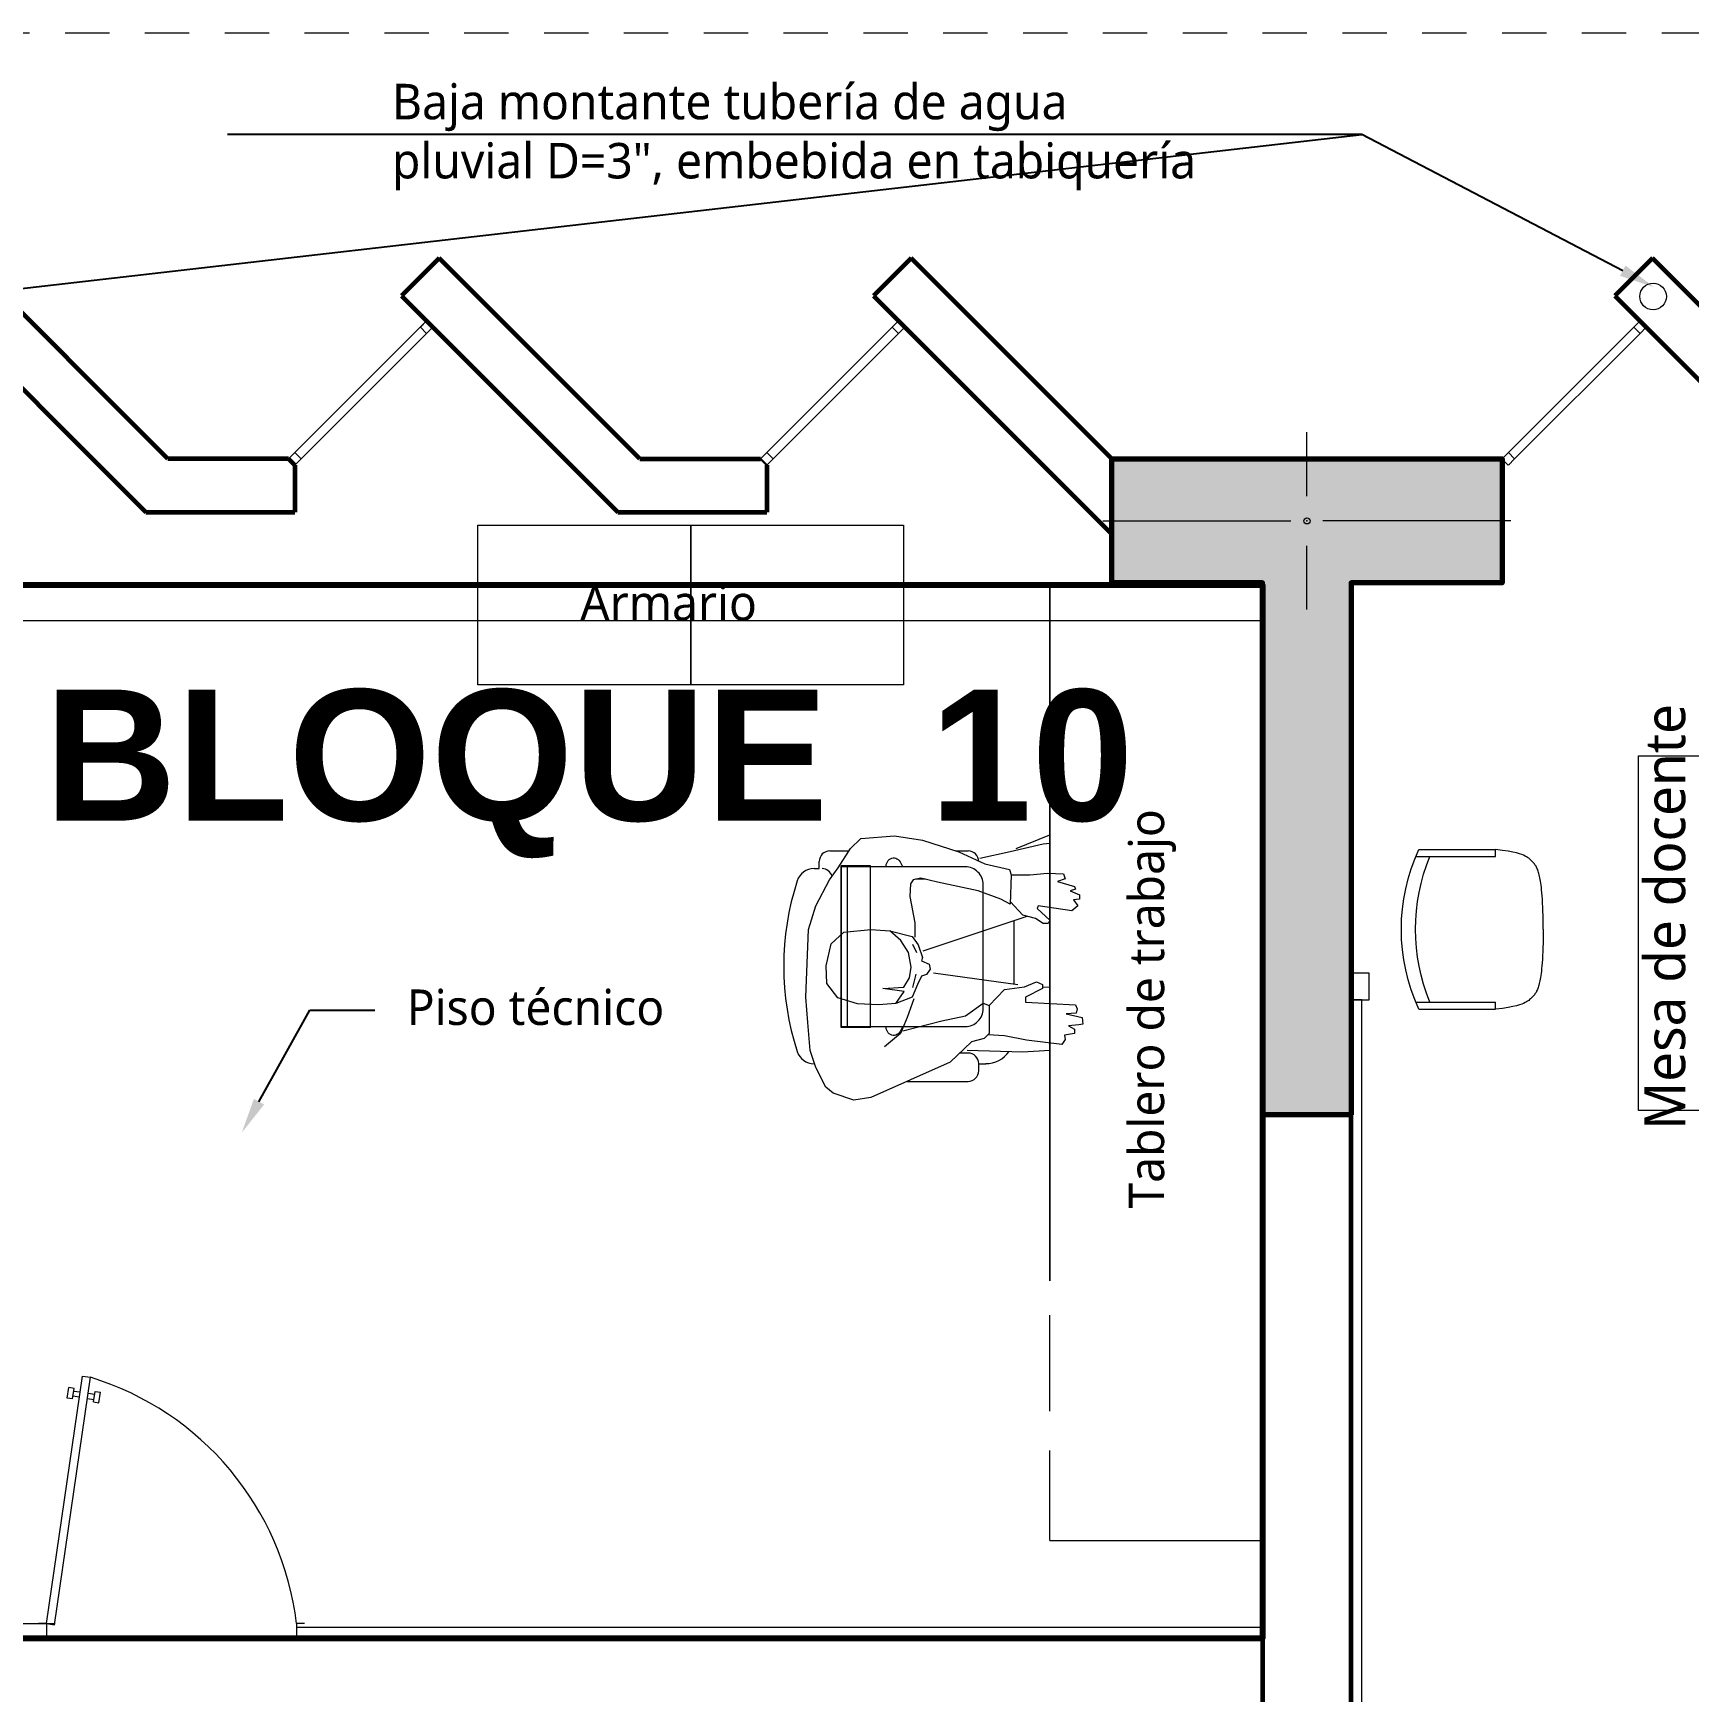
# Model space of a CAD drawing. Header units: metres. Extents: x 28 to 239, y -1 to 113.
# Drawn here: x 68.339 to 73.005, y 87.221 to 91.897 of the extents above; entities that cross this region are included whole.
import ezdxf
from ezdxf import colors
from ezdxf.entities.mleader import LeaderData, LeaderLine
from ezdxf.enums import TextEntityAlignment as Align
from ezdxf.math import Vec2, Vec3

# ---------------------------------------------------------------- set-up
doc = ezdxf.new("R2010")
doc.units = ezdxf.units.M
doc.linetypes.add('DASHED2', pattern=[0.375, 0.25, -0.125])
doc.linetypes.add('HIDDEN2', pattern=[0.1875, 0.125, -0.0625])
for name, color, linetype, lineweight in [('COLUMNAS 50', 32, 'Continuous', 70), ('Equipamiento SR', 23, 'Continuous', 0), ('GRAFO 0 BLANCO', 7, 'Continuous', 0), ('GRAFO 4', 7, 'Continuous', 30), ('I.S. CANALETAS', 12, 'Continuous', 0), ('letras sr', 7, 'Continuous', 5), ('MOBILIARIO_Pen_No__1', 7, 'Continuous', 13), ('Muros el', 144, 'Continuous', 60), ('proyecciones', 1, 'DASHED2', 5), ('Puertas El', 21, 'Continuous', 15), ('Structural - Bearing_Pen_No__20', 1, 'Continuous', 0), ('TEXTOS-SUBTITULO', 7, 'Continuous', 30), ('Vanos', 140, 'Continuous', 5)]:
    doc.layers.add(name, color=color, linetype=linetype, lineweight=lineweight)
doc.layers.add('Mobiliario', color=7, linetype='Continuous', lineweight=0, true_color=0x7f7f7f)
doc.styles.add('Generales', font='trebuc.ttf', dxfattribs={"height": 0.1})
doc.styles.add('TURBO_BASS', font='swisseb.ttf')

# ---------------------------------------------------------------- blocks, each defined once
blk = doc.blocks.new('A$C731E0C48')
at = {"layer": 'Equipamiento SR', "extrusion": (0.00481, 0.03756, 0.999283)}
for p, q in [((0.0365, 0.7244, -0.0544), (0.0921, 0.7529, -0.0558)), ((0.0921, 0.7529, -0.0558), (0.1404, 0.7691, -0.0566)), ((0.1028, 0.7579, -0.056), (0.1028, 0.7565, -0.056)), ((0.1404, 0.7691, -0.0566), (0.219, 0.7757, -0.0572)), ((0.219, 0.7757, -0.0572), (0.2904, 0.7815, -0.0578)), ((0.2904, 0.7815, -0.0578), (0.4809, 0.7733, -0.0584)), ((0.4809, 0.7733, -0.0584), (0.5476, 0.7531, -0.058)), ((0.5476, 0.7531, -0.058), (0.6214, 0.7144, -0.0569)), ((0.6528, 0.7579, -0.0587), (0.6528, 0.7434, -0.0581)), ((0, 0.6453, -0.0513), (0.0197, 0.7042, -0.0536)), ((0.0197, 0.7042, -0.0536), (0.0365, 0.7244, -0.0544)), ((0.2881, 0.6906, -0.0544), (0.3285, 0.7215, -0.0557)), ((0.3285, 0.7215, -0.0557), (0.3785, 0.7239, -0.0561)), ((0.3785, 0.7239, -0.0561), (0.4404, 0.7096, -0.0558)), ((0.4404, 0.7096, -0.0558), (0.4738, 0.6739, -0.0546)), ((0.6214, 0.7144, -0.0569), (0.6547, 0.69, -0.0561)), ((0.6528, 0.7434, -0.0581), (0.6728, 0.7434, -0.0582)), ((0.7028, 0.7134, -0.0572), (0.7028, 0.6591, -0.0552)), ((0.2714, 0.6358, -0.0522), (0.2881, 0.6906, -0.0544)), ((0.4738, 0.6739, -0.0546), (0.4809, 0.5977, -0.0518)), ((0.6547, 0.69, -0.0561), (0.7095, 0.6548, -0.0551)), ((0.7095, 0.6548, -0.0551), (0.7381, 0.6263, -0.0541)), ((0.0071, 0.5977, -0.0495), (0, 0.6453, -0.0513)), ((0.269, 0.5763, -0.05), (0.2714, 0.6358, -0.0522)), ((0.7381, 0.6263, -0.0541), (0.7452, 0.531, -0.0506)), ((0.1072, 0.3739, -0.0416), (0.0071, 0.5977, -0.0495)), ((0.2728, 0.5271, -0.0482), (0.269, 0.5763, -0.05)), ((0.3063, 0.5037, -0.0474), (0.3146, 0.5642, -0.0498)), ((0.3146, 0.5642, -0.0498), (0.3186, 0.5049, -0.0475)), ((0.4809, 0.5977, -0.0518), (0.4775, 0.544, -0.0498)), ((0.1881, 0.5143, -0.0473), (0.15, 0.5596, -0.0488)), ((0.2728, 0.5271, -0.0482), (0.3063, 0.5037, -0.0474)), ((0.2905, 0.481, -0.0465), (0.2728, 0.5271, -0.0482)), ((0.4504, 0.5135, -0.0485), (0.4775, 0.544, -0.0498)), ((0.4775, 0.544, -0.0498), (0.4619, 0.481, -0.0473)), ((0.7452, 0.531, -0.0506), (0.7333, 0.4524, -0.0476)), ((0.0529, 0.4954, -0.0459), (0.0529, 0.3237, -0.0395)), ((0.2333, 0.4953, -0.0468), (0.1881, 0.5143, -0.0473)), ((0.1953, 0.5072, -0.047), (0.2238, 0.3977, -0.0431)), ((0.2857, 0.4763, -0.0463), (0.2333, 0.4953, -0.0468)), ((0.3262, 0.4667, -0.0461), (0.2905, 0.481, -0.0465)), ((0.3178, 0.4795, -0.0466), (0.3549, 0.4697, -0.0464)), ((0.3186, 0.5049, -0.0475), (0.3454, 0.489, -0.0471)), ((0.3454, 0.489, -0.0471), (0.3747, 0.4842, -0.047)), ((0.3747, 0.4842, -0.047), (0.4162, 0.4915, -0.0475)), ((0.4155, 0.4678, -0.0466), (0.4389, 0.4795, -0.0472)), ((0.4162, 0.4915, -0.0475), (0.4504, 0.5135, -0.0485)), ((0.4619, 0.481, -0.0473), (0.4381, 0.4643, -0.0466)), ((0.5, 0.4739, -0.0472), (0.4595, 0.4739, -0.0471)), ((0.5738, 0.4882, -0.0481), (0.5, 0.4739, -0.0472)), ((0.6095, 0.4858, -0.0482), (0.5738, 0.4882, -0.0481)), ((0.6214, 0.4786, -0.048), (0.6095, 0.4858, -0.0482)), ((0.6262, 0.4572, -0.0472), (0.6214, 0.4786, -0.048)), ((0.6229, 0.4439, -0.0467), (0.6229, 0.4722, -0.0478)), ((0.35, 0.4548, -0.0458), (0.3262, 0.4667, -0.0461)), ((0.3595, 0.4215, -0.0446), (0.3263, 0.1834, -0.0355)), ((0.3548, 0.4405, -0.0453), (0.35, 0.4548, -0.0458)), ((0.3691, 0.431, -0.045), (0.3548, 0.4405, -0.0453)), ((0.3834, 0.4334, -0.0452), (0.3691, 0.431, -0.045)), ((0.3929, 0.4548, -0.046), (0.3834, 0.4334, -0.0452)), ((0.4024, 0.4524, -0.046), (0.3929, 0.4548, -0.046)), ((0.4381, 0.4643, -0.0466), (0.4024, 0.4524, -0.046)), ((0.4214, 0.4501, -0.046), (0.5191, 0.1572, -0.0354)), ((0.6143, 0.4096, -0.0454), (0.6262, 0.4572, -0.0472)), ((0.7333, 0.4524, -0.0476), (0.7, 0.35, -0.0436)), ((0.2238, 0.3977, -0.0431), (0.2381, 0.331, -0.0406)), ((0.5905, 0.2953, -0.041), (0.6143, 0.4096, -0.0454)), ((0.1643, 0.3143, -0.0396), (0.1072, 0.3739, -0.0416)), ((0.1329, 0.3237, -0.0398), (0.1329, 0.3471, -0.0407)), ((0.2381, 0.331, -0.0406), (0.2739, 0.281, -0.0389)), ((0.7, 0.35, -0.0436), (0.6667, 0.2762, -0.0406)), ((0.7029, 0.3588, -0.0439), (0.7029, 0.3237, -0.0426)), ((0.0829, 0.2937, -0.0385), (0.1029, 0.2937, -0.0386)), ((0.1029, 0.2937, -0.0386), (0.1029, 0.2737, -0.0378)), ((0.1358, 0.1691, -0.034), (0.1405, 0.3262, -0.04)), ((0.1739, 0.2786, -0.0383), (0.1643, 0.3143, -0.0396)), ((0.2739, 0.281, -0.0389), (0.2667, 0.2643, -0.0382)), ((0.5667, 0.231, -0.0384), (0.5905, 0.2953, -0.041)), ((0.7001, 0.2048, -0.0381), (0.681, 0.2905, -0.0412)), ((0.1882, 0.2643, -0.0379), (0.1739, 0.2786, -0.0383)), ((0.181, 0.2215, -0.0362), (0.1843, 0.2682, -0.038)), ((0.2667, 0.2643, -0.0382), (0.1882, 0.2643, -0.0379)), ((0.2667, 0.2643, -0.0382), (0.312, 0.2215, -0.0369)), ((0.6667, 0.2762, -0.0406), (0.6501, 0.2072, -0.0379)), ((0.1691, 0.1595, -0.0338), (0.181, 0.2215, -0.0362)), ((0.312, 0.2215, -0.0369), (0.3191, 0.1643, -0.0347)), ((0.3277, 0.1938, -0.0359), (0.5069, 0.1938, -0.0368)), ((0.5215, 0.1691, -0.0359), (0.5591, 0.2046, -0.0374)), ((0.5524, 0.2048, -0.0374), (0.5667, 0.231, -0.0384)), ((0.6358, 0.2024, -0.0377), (0.5524, 0.2048, -0.0374)), ((0.6352, 0.2024, -0.0377), (0.6358, 0.15, -0.0357)), ((0.6501, 0.2072, -0.0379), (0.6358, 0.2024, -0.0377)), ((0.7215, 0.1119, -0.0347), (0.7001, 0.2048, -0.0381)), ((0.7096, 0.1881, -0.0375), (0.7483, 0.0938, -0.0342)), ((0.1398, 0.0938, -0.0312), (0.1358, 0.1691, -0.034)), ((0.1572, 0.0595, -0.03), (0.1691, 0.1595, -0.0338)), ((0.2763, 0.1619, -0.0344), (0.2692, 0.0214, -0.0291)), ((0.2906, 0.1619, -0.0345), (0.2763, 0.1619, -0.0344)), ((0.3144, 0.1143, -0.0328), (0.2906, 0.1619, -0.0345)), ((0.3191, 0.1643, -0.0347), (0.3334, 0.131, -0.0336)), ((0.512, 0.1334, -0.0345), (0.5215, 0.1691, -0.0359)), ((0.6358, 0.15, -0.0357), (0.6405, 0.1, -0.0339)), ((0.0828, 0.0938, -0.031), (0.1613, 0.0938, -0.0313)), ((0.2728, 0.0938, -0.0319), (0.5428, 0.0938, -0.0332)), ((0.3263, 0.1143, -0.0329), (0.3144, 0.1143, -0.0328)), ((0.3191, 0.1119, -0.0328), (0.3186, 0.0938, -0.0321)), ((0.3334, 0.131, -0.0336), (0.3263, 0.1143, -0.0329)), ((0.4977, 0.1119, -0.0336), (0.512, 0.1334, -0.0345)), ((0.4977, 0.0976, -0.0331), (0.4977, 0.1119, -0.0336)), ((0.5072, 0.0929, -0.033), (0.4977, 0.0976, -0.0331)), ((0.5405, 0.1286, -0.0345), (0.5072, 0.0929, -0.033)), ((0.5334, 0.031, -0.0308), (0.5477, 0.1262, -0.0344)), ((0.5477, 0.1262, -0.0344), (0.5405, 0.1286, -0.0345)), ((0.6405, 0.1, -0.0339), (0.6382, 0.0548, -0.0322)), ((0.6402, 0.0938, -0.0336), (0.7328, 0.0938, -0.0341)), ((0.7238, 0.0938, -0.034), (0.7215, 0.1119, -0.0347)), ((0.1715, 0.05, -0.0297), (0.1572, 0.0595, -0.03)), ((0.1834, 0.0524, -0.0299), (0.1715, 0.05, -0.0297)), ((0.1882, 0.0238, -0.0288), (0.1834, 0.0524, -0.0299)), ((0.243, 0.0476, -0.03), (0.2334, 0.0024, -0.0282)), ((0.2453, 0.0191, -0.0289), (0.243, 0.0476, -0.03)), ((0.6167, 0.0714, -0.0327), (0.6025, 0.0238, -0.0308)), ((0.6239, 0.05, -0.0319), (0.6167, 0.0714, -0.0327)), ((0.6382, 0.0548, -0.0322), (0.6239, 0.05, -0.0319)), ((0.2001, 0.0238, -0.0289), (0.1882, 0.0238, -0.0288)), ((0.2096, 0.0405, -0.0296), (0.2001, 0.0238, -0.0289)), ((0.212, 0.0119, -0.0285), (0.2096, 0.0405, -0.0296)), ((0.2144, 0, -0.0281), (0.212, 0.0119, -0.0285)), ((0.2334, 0.0024, -0.0282), (0.2144, 0, -0.0281)), ((0.2572, 0.0167, -0.0289), (0.2453, 0.0191, -0.0289)), ((0.2692, 0.0214, -0.0291), (0.2572, 0.0167, -0.0289)), ((0.5477, 0.0143, -0.0302), (0.5334, 0.031, -0.0308)), ((0.5644, 0.0262, -0.0307), (0.5477, 0.0143, -0.0302)), ((0.5668, 0.0095, -0.0301), (0.5644, 0.0262, -0.0307)), ((0.5787, 0.0095, -0.0302), (0.5668, 0.0095, -0.0301)), ((0.5906, 0.0357, -0.0312), (0.5787, 0.0095, -0.0302)), ((0.5953, 0.0214, -0.0307), (0.5906, 0.0357, -0.0312)), ((0.6025, 0.0238, -0.0308), (0.5953, 0.0214, -0.0307))]:
    blk.add_line(p, q, dxfattribs=at)
for centre, radius, start, end in [((-0.3669, -0.1112, -0.027), 0.7813, 259.3826, 295.223), ((-0.0553, -0.7727, -0.027), 0.05, 295.223, 7.3028), ((-0.5017, -0.8299, -0.027), 0.05, 187.3028, 259.3826), ((-0.5243, -0.8102, -0.027), 0.03, 114.4792, 187.3028), ((-0.5768, -0.7947, -0.027), 0.03, 187.3028, 277.3028), ((-0.0411, -0.3328, -0.027), 0.03, 7.3028, 97.3028), ((-0.061, -0.3354, -0.027), 0.03, 97.3028, 187.3028), ((-0.6263, -0.4078, -0.027), 0.03, 97.3028, 187.3028), ((-0.1467, -0.2959, -0.027), 0.08, 7.3028, 62.253)]:
    blk.add_arc(centre, radius, start, end, dxfattribs=at)
blk = doc.blocks.new('A$C25F65E93')
at = {"layer": 'Equipamiento SR', "linetype": 'Continuous'}
for p, q in [((0.018, 0.4782), (0, 0.4782)), ((0, 0.0222), (0, 0.4782)), ((0.0824, 0.4782), (0.018, 0.4782)), ((0.018, 0.0222), (0.018, 0.4782)), ((0.0824, 0.0222), (0.0824, 0.4782)), ((0.1264, 0.4782), (0.1269, 0.4816)), ((0.1269, 0.4816), (0.1282, 0.4858)), ((0.1282, 0.4858), (0.1301, 0.4896)), ((0.1301, 0.4896), (0.1325, 0.493)), ((0.1325, 0.493), (0.1354, 0.4959)), ((0.1354, 0.4959), (0.1387, 0.4981)), ((0.1387, 0.4981), (0.1423, 0.4996)), ((0.1423, 0.4996), (0.146, 0.5004)), ((0.146, 0.5004), (0.1498, 0.5004)), ((0.1498, 0.5004), (0.1536, 0.4996)), ((0.1536, 0.4996), (0.1571, 0.4981)), ((0.1571, 0.4981), (0.1604, 0.4959)), ((0.1604, 0.4959), (0.1633, 0.493)), ((0.1633, 0.493), (0.1658, 0.4896)), ((0.1658, 0.4896), (0.1667, 0.4877)), ((0.1667, 0.4877), (0.1714, 0.4782)), ((0.018, 0.0222), (0, 0.0222)), ((0.0824, 0.0222), (0.018, 0.0222)), ((0.1269, 0.0187), (0.1264, 0.0222)), ((0.1282, 0.0146), (0.1269, 0.0187)), ((0.1301, 0.0107), (0.1282, 0.0146)), ((0.1325, 0.0073), (0.1301, 0.0107)), ((0.1354, 0.0045), (0.1325, 0.0073)), ((0.1387, 0.0023), (0.1354, 0.0045)), ((0.1423, 0.0008), (0.1387, 0.0023)), ((0.146, 0), (0.1423, 0.0008)), ((0.1536, 0.0008), (0.1498, 0)), ((0.1571, 0.0023), (0.1536, 0.0008)), ((0.1604, 0.0045), (0.1571, 0.0023)), ((0.1633, 0.0073), (0.1604, 0.0045)), ((0.1658, 0.0107), (0.1633, 0.0073)), ((0.1667, 0.0127), (0.1658, 0.0107)), ((0.1714, 0.0222), (0.1667, 0.0127)), ((0.1498, 0), (0.146, 0))]:
    blk.add_line(p, q, dxfattribs=at)
blk.add_lwpolyline([(0, 0.0252), (0.35, 0.0252, 0.414214), (0.4, 0.0752), (0.4, 0.4252, 0.414214), (0.35, 0.4752), (0, 0.4752), (0, 0.0252)], format="xyb", dxfattribs=at)
blk = doc.blocks.new('Picture 18')
at = {"layer": 'Equipamiento SR', "linetype": 'Continuous'}
for p, q in [((0.075, 0), (0, 0)), ((0, 0), (0, -0.05)), ((4.125, 0), (0.075, 0)), ((0.075, 0), (0.075, -0.03)), ((0.075, -0.05), (0.075, 0)), ((4.125, -0.03), (4.125, 0)), ((4.2, 0), (4.125, 0)), ((4.125, 0), (4.125, -0.05)), ((4.2, -0.05), (4.2, 0)), ((0.075, -0.03), (4.125, -0.03)), ((0, -0.05), (0.075, -0.05)), ((4.125, -0.05), (4.2, -0.05))]:
    blk.add_line(p, q, dxfattribs=at)
blk = doc.blocks.new('A$C0C667B88')
at = {"layer": 'Equipamiento SR'}
for p, q in [((0.0491, 0.7653), (0.1591, 0.7653)), ((0.135, 0.7655), (0.265, 0.7655)), ((0.16, 0.7655), (0.265, 0.7655)), ((0.265, 0.7655), (0.265, 0.7453)), ((0.0404, 0.7453), (0.265, 0.7453)), ((0.0404, 0.3353), (0.265, 0.3353)), ((0.265, 0.3353), (0.265, 0.3155)), ((0.0491, 0.3153), (0.1591, 0.3153)), ((0.135, 0.3155), (0.265, 0.3155)), ((0.16, 0.3155), (0.265, 0.3155))]:
    blk.add_line(p, q, dxfattribs=at)
for points in [[(0.4, 0.5403), (0.3999, 0.5534), (0.3997, 0.5663), (0.3994, 0.579), (0.399, 0.5913), (0.3985, 0.6032), (0.398, 0.6144), (0.3974, 0.6249), (0.3967, 0.6346), (0.396, 0.6433), (0.3953, 0.6512), (0.3946, 0.6584), (0.3938, 0.6648), (0.393, 0.6706), (0.3922, 0.6759), (0.3914, 0.6808), (0.3905, 0.6853), (0.3896, 0.6895), (0.3887, 0.6935), (0.3877, 0.6973), (0.3867, 0.7008), (0.3857, 0.7041), (0.3845, 0.7073), (0.3834, 0.7102), (0.3821, 0.713), (0.3808, 0.7156), (0.3794, 0.718), (0.378, 0.7203), (0.3765, 0.7226), (0.3749, 0.7247), (0.3732, 0.7268), (0.3715, 0.7288), (0.3697, 0.7307), (0.3678, 0.7327), (0.3658, 0.7346), (0.3637, 0.7366), (0.3613, 0.7385), (0.3587, 0.7405), (0.3557, 0.7426), (0.3524, 0.7447), (0.3486, 0.7468), (0.3444, 0.749), (0.3392, 0.7513), (0.3326, 0.7536), (0.3244, 0.7559), (0.3139, 0.7583), (0.3008, 0.7607), (0.2846, 0.7631), (0.265, 0.7655)], [(0.4, 0.5403), (0.3999, 0.5272), (0.3997, 0.5142), (0.3994, 0.5015), (0.399, 0.4892), (0.3985, 0.4774), (0.398, 0.4661), (0.3974, 0.4556), (0.3967, 0.446), (0.396, 0.4372), (0.3953, 0.4293), (0.3946, 0.4222), (0.3938, 0.4158), (0.393, 0.4099), (0.3922, 0.4046), (0.3914, 0.3998), (0.3905, 0.3952), (0.3896, 0.391), (0.3887, 0.387), (0.3877, 0.3832), (0.3867, 0.3797), (0.3857, 0.3764), (0.3845, 0.3733), (0.3834, 0.3703), (0.3821, 0.3676), (0.3808, 0.365), (0.3794, 0.3625), (0.378, 0.3602), (0.3765, 0.358), (0.3749, 0.3558), (0.3732, 0.3538), (0.3715, 0.3518), (0.3697, 0.3498), (0.3678, 0.3478), (0.3658, 0.3459), (0.3637, 0.344), (0.3613, 0.342), (0.3587, 0.34), (0.3557, 0.338), (0.3524, 0.3359), (0.3486, 0.3337), (0.3444, 0.3315), (0.3392, 0.3293), (0.3326, 0.327), (0.3244, 0.3247), (0.3139, 0.3223), (0.3008, 0.32), (0.2846, 0.3177), (0.265, 0.3155)]]:
    blk.add_lwpolyline(points, dxfattribs=at)
for centre, start, end in [((0.5402, 0.5403), 155.3885, 204.6115), ((0.5802, 0.5403), 157.7008, 202.2992)]:
    blk.add_arc(centre, 0.5403, start, end, dxfattribs=at)

msp = doc.modelspace()

# ---------------------------------------------------------------- hatches: boundary and pattern name
at = {"layer": 'GRAFO 0 BLANCO', "true_color": 0xc7c8ca}
h = msp.add_hatch(color=9, dxfattribs=at)
h.dxf.hatch_style = 1
h.paths.add_polyline_path([(72.054, 90.3469), (72.479, 90.3469), (72.479, 90.6969), (71.379, 90.6969), (71.379, 90.3469), (71.804, 90.3469), (71.804, 88.8469), (72.054, 88.8469)])

# ---------------------------------------------------------------- linework, layer by layer
at = {"color": 2, "lineweight": 80}
msp.add_lwpolyline([(67.3338, 90.3411), (71.804, 90.3411), (71.804, 87.3709), (67.3338, 87.3709)], close=True, dxfattribs=at)
at = {"layer": 'COLUMNAS 50', "linetype": 'Continuous'}
msp.add_lwpolyline([(72.054, 88.8469), (71.804, 88.8469), (71.804, 90.3469), (71.379, 90.3469), (71.379, 90.6969), (72.479, 90.6969), (72.479, 90.3469), (72.054, 90.3469)], close=True, dxfattribs=at)
at = {"layer": 'Equipamiento SR'}
for points in [[(69.5924, 90.51), (70.1924, 90.51), (70.1924, 90.06), (69.5924, 90.06), (69.5924, 90.51)], [(70.1924, 90.51), (70.7924, 90.51), (70.7924, 90.06), (70.1924, 90.06), (70.1924, 90.51)], [(73.3631, 89.8592), (73.3631, 88.8592), (72.8631, 88.8592), (72.8631, 89.8592), (73.3631, 89.8592)]]:
    msp.add_lwpolyline(points, dxfattribs=at)
at = {"layer": 'GRAFO 0 BLANCO'}
for points in [[(69.0815, 87.3709), (71.804, 87.3709), (71.804, 90.3411), (67.3338, 90.3411), (67.3338, 87.3729), (68.3765, 87.3729)], [(69.0799, 87.4031), (71.804, 87.4031), (71.804, 90.2398), (67.3938, 90.2398), (67.3938, 87.4128), (68.4011, 87.4128)]]:
    msp.add_lwpolyline(points, dxfattribs=at)
at = {"layer": 'GRAFO 4', "linetype": 'Continuous'}
msp.add_line((70.3891, 90.6969), (70.4068, 90.6792), dxfattribs=at)
at = {"layer": 'I.S. CANALETAS'}
msp.add_circle((72.9046, 91.1545), 0.0375, dxfattribs=at)
at = {"layer": 'Mobiliario', "lineweight": 0}
for p, q in [((71.204, 88.3796), (71.204, 90.3469)), ((71.204, 90.3469), (71.204, 88.3796)), ((71.204, 90.3469), (71.804, 90.3469)), ((71.204, 88.0122), (71.204, 88.2822)), ((71.204, 87.8469), (71.204, 87.9007)), ((71.204, 87.6469), (71.204, 87.8469)), ((71.204, 87.6469), (71.804, 87.6469))]:
    msp.add_line(p, q, dxfattribs=at)
at = {"layer": 'Muros el', "ltscale": 0.05}
for p, q in [((69.0591, 90.6969), (69.0767, 90.6792)), ((69.0767, 90.6792), (69.0767, 90.5469)), ((70.4068, 90.6792), (70.4068, 90.5469)), ((68.6569, 90.5469), (69.0767, 90.5469))]:
    msp.add_line(p, q, dxfattribs=at)
for points in [[(68.719, 90.6969), (68.1533, 91.2626)], [(69.4833, 91.2626), (69.3773, 91.1565)], [(70.049, 90.6969), (69.4833, 91.2626)], [(70.8134, 91.2626), (70.7073, 91.1565)], [(71.379, 90.6969), (70.8134, 91.2626)], [(72.9033, 91.2626), (72.7972, 91.1565)], [(73.469, 90.6969), (72.9033, 91.2626)], [(68.0472, 91.1565), (68.6569, 90.5469)], [(69.3773, 91.1565), (69.9869, 90.5469)], [(70.7073, 91.1565), (71.379, 90.4848)], [(72.7972, 91.1565), (73.4069, 90.5469)], [(69.0591, 90.6969), (68.719, 90.6969)], [(70.049, 90.6969), (70.3891, 90.6969)], [(69.9869, 90.5469), (70.4068, 90.5469)]]:
    msp.add_lwpolyline(points, dxfattribs=at)
msp.add_lwpolyline([(71.804, 88.8469), (71.804, 85.8469), (72.054, 85.8469), (72.054, 88.8469)], close=True, dxfattribs=at)
at = {"layer": 'proyecciones', "linetype": 'HIDDEN2'}
msp.add_lwpolyline([(86.329, 90.6969), (86.329, 91.8969), (57.529, 91.8969), (57.529, 90.6969)], dxfattribs=at)
at = {"layer": 'Puertas El'}
for p, q in [((68.3765, 87.4128), (68.4782, 88.1105)), ((68.3988, 87.4096), (68.5005, 88.1072)), ((68.4782, 88.1105), (68.5005, 88.1072)), ((68.4782, 88.1105), (68.5005, 88.1072)), ((68.4782, 88.1105), (68.5005, 88.1072)), ((68.4351, 88.0485), (68.4394, 88.0782)), ((68.4543, 88.0761), (68.4394, 88.0782)), ((68.4499, 88.0464), (68.4543, 88.0761)), ((68.4532, 88.0686), (68.4717, 88.0659)), ((68.494, 88.0627), (68.5126, 88.06)), ((68.5093, 88.0377), (68.5137, 88.0674)), ((68.5137, 88.0674), (68.5285, 88.0652)), ((68.5242, 88.0356), (68.5285, 88.0652)), ((68.4499, 88.0464), (68.4351, 88.0485)), ((68.4696, 88.0511), (68.451, 88.0538)), ((68.4919, 88.0478), (68.5104, 88.0451)), ((68.5093, 88.0377), (68.5242, 88.0356)), ((68.3765, 87.4128), (68.354, 87.4128)), ((68.3765, 87.4128), (68.3765, 87.3753)), ((68.3765, 87.4128), (68.3988, 87.4096)), ((69.104, 87.4128), (69.0815, 87.4128)), ((69.0815, 87.4128), (69.0815, 87.3753))]:
    msp.add_line(p, q, dxfattribs=at)
at = {"layer": 'Puertas El', "linetype": 'ByBlock'}
msp.add_arc((68.2568, 87.3131), 0.8307, 6.8989, 72.9435, dxfattribs=at)
at = {"layer": 'Structural - Bearing_Pen_No__20', "linetype": 'Continuous'}
for p, q in [((71.929, 90.5919), (71.929, 90.7719)), ((71.354, 90.5219), (71.884, 90.5219)), ((72.504, 90.5219), (71.974, 90.5219)), ((71.929, 90.2719), (71.929, 90.4519))]:
    msp.add_line(p, q, dxfattribs=at)
msp.add_circle((71.929, 90.5219), 0.00871, dxfattribs=at)
msp.add_point((71.929, 90.5219), dxfattribs=at)
at = {"layer": 'Vanos', "color": 7, "linetype": 'Continuous'}
for p, q in [((69.0591, 90.6969), (69.448, 91.0858)), ((69.0944, 90.6969), (69.448, 91.0505)), ((69.448, 91.0858), (69.4303, 91.0681)), ((69.4303, 91.0681), (69.448, 91.0505)), ((69.448, 91.0858), (69.4656, 91.0681)), ((69.448, 91.0505), (69.4656, 91.0681)), ((70.3891, 90.6969), (70.778, 91.0858)), ((70.4244, 90.6969), (70.778, 91.0505)), ((70.778, 91.0858), (70.7603, 91.0681)), ((70.7603, 91.0681), (70.778, 91.0505)), ((70.778, 91.0858), (70.7957, 91.0681)), ((70.778, 91.0505), (70.7957, 91.0681)), ((72.479, 90.6969), (72.8679, 91.0858)), ((72.5144, 90.6969), (72.8679, 91.0505)), ((72.8679, 91.0858), (72.8503, 91.0681)), ((72.8503, 91.0681), (72.8679, 91.0505)), ((72.8679, 91.0858), (72.8856, 91.0681)), ((72.8679, 91.0505), (72.8856, 91.0681)), ((69.0944, 90.6969), (69.0767, 90.7146)), ((69.0767, 90.6792), (69.0944, 90.6969)), ((70.4244, 90.6969), (70.4068, 90.7146)), ((70.4068, 90.6792), (70.4244, 90.6969)), ((72.4963, 90.6788), (72.4786, 90.6965)), ((72.5144, 90.6969), (72.4967, 90.7146)), ((72.4967, 90.6792), (72.5144, 90.6969))]:
    msp.add_line(p, q, dxfattribs=at)

# ---------------------------------------------------------------- block references
at = {"layer": 'Equipamiento SR', "rotation": 89.99999999999999}
msp.add_blockref('A$C731E0C48', (71.2978, 88.8886, 0.0341), dxfattribs=at)
at = {"layer": 'Equipamiento SR'}
msp.add_blockref('A$C25F65E93', (70.6165, 89.0713), dxfattribs=at)
at = {"layer": 'Equipamiento SR', "xscale": -1, "rotation": 180}
msp.add_blockref('A$C0C667B88', (72.1953, 89.9106), dxfattribs=at)
at = {"layer": 'MOBILIARIO_Pen_No__1', "linetype": 'Continuous', "rotation": 90.00000000000001}
msp.add_blockref('Picture 18', (72.054, 85.0469), dxfattribs=at)

# ---------------------------------------------------------------- texts
at = {"layer": 'Equipamiento SR', "insert": (72.8802, 88.8046), "char_height": 0.115, "attachment_point": 1, "rotation": 90, "style": 'Generales'}
msp.add_mtext_dynamic_manual_height_columns('Mesa de docente', width=1.208929, gutter_width=1, heights=[0], dxfattribs=at)
at = {"layer": 'letras sr', "char_height": 0.1, "attachment_point": 3, "style": 'Generales'}
for s, width, insert, rotation in [('Armario', 0.645812, (70.3788, 90.3411), 360), ('\\pxqc;Tablero de trabajo', 1.467529, (71.4266, 89.8798), 90)]:
    msp.add_mtext_dynamic_manual_height_columns(s, width=width, gutter_width=1, heights=[0], dxfattribs=dict(at, insert=insert, rotation=rotation))
at = {"layer": 'TEXTOS-SUBTITULO', "style": 'TURBO_BASS'}
msp.add_text('BLOQUE  10', height=0.36967, dxfattribs=at).set_placement((69.9054, 89.6766, 0), align=Align.CENTER)

# ---------------------------------------------------------------- leaders
at = {"layer": 'letras sr'}
ml = msp.add_multileader_mtext('Standard', dxfattribs=at)
ml.set_content('{\\H0.86957x;Baja montante tubería de agua\\Ppluvial D=3", embebida en tabiquería}', color=256, style='Generales')
ml.set_leader_properties()
ml.build(insert=Vec2(0, 0))
ml.multileader.update_dxf_attribs({"text_right_attachment_type": 6, "dogleg_length": 0.36, "arrow_head_size": 0.1})
ctx = ml.context
ctx.base_point, ctx.char_height, ctx.arrow_head_size, ctx.landing_gap_size, ctx.plane_origin = Vec3(69.2604, 91.6824), 0.115, 0.1, 0.09, Vec3(68.5321, 92.027)
ctx.right_attachment = 6
notes = []
notes.append((ctx, [(1, (1, 1, 0), (72.0835, 91.6108), (-1, 0), 0.36, [(0, [(68.1909, 91.1636)], 0, []), (1, [(72.9077, 91.1809)], 0, [])])]))
ctx.mtext.insert, ctx.mtext.rotation, ctx.mtext.flow_direction = Vec3(69.3504, 91.7541), 6.283185, 5
ml = msp.add_multileader_mtext('Standard', dxfattribs=at)
ml.set_content('{\\H0.86957x;Piso técnico} ', color=256, style='Generales')
ml.set_leader_properties()
ml.build(insert=Vec2(0, 0))
ml.multileader.update_dxf_attribs({"text_right_attachment_type": 6, "dogleg_length": 0.1826, "arrow_head_size": 0.1})
ctx = ml.context
ctx.base_point, ctx.char_height, ctx.arrow_head_size, ctx.landing_gap_size, ctx.plane_origin = Vec3(69.3018, 89.1425, -0.0739), 0.115, 0.1, 0.09, Vec3(70.5711, 89.8238, -0.0739)
ctx.right_attachment = 6
notes.append((ctx, [(0, (1, 1, 0), (69.1192, 89.1425, -0.0739), (1, 0), 0.1826, [(0, [(68.9269, 88.7969, -0.0739)], 0, [])])]))
ctx.mtext.insert, ctx.mtext.flow_direction = Vec3(69.3918, 89.2007, -0.0739), 5
for ctx, leaders in notes:
    for number, flags, end, landing, length, lines in leaders:
        leader = LeaderData()
        leader.index, (leader.has_last_leader_line, leader.has_dogleg_vector, leader.attachment_direction) = number, flags
        leader.last_leader_point, leader.dogleg_vector, leader.dogleg_length = Vec3(end), Vec3(landing), length
        for number, points, colour, breaks in lines:
            line = LeaderLine()
            line.index, line.vertices, line.color, line.breaks = number, Vec3.list(points), colors.encode_raw_color(colour), breaks
            leader.lines.append(line)
        ctx.leaders.append(leader)

doc.saveas('drawing.dxf')
